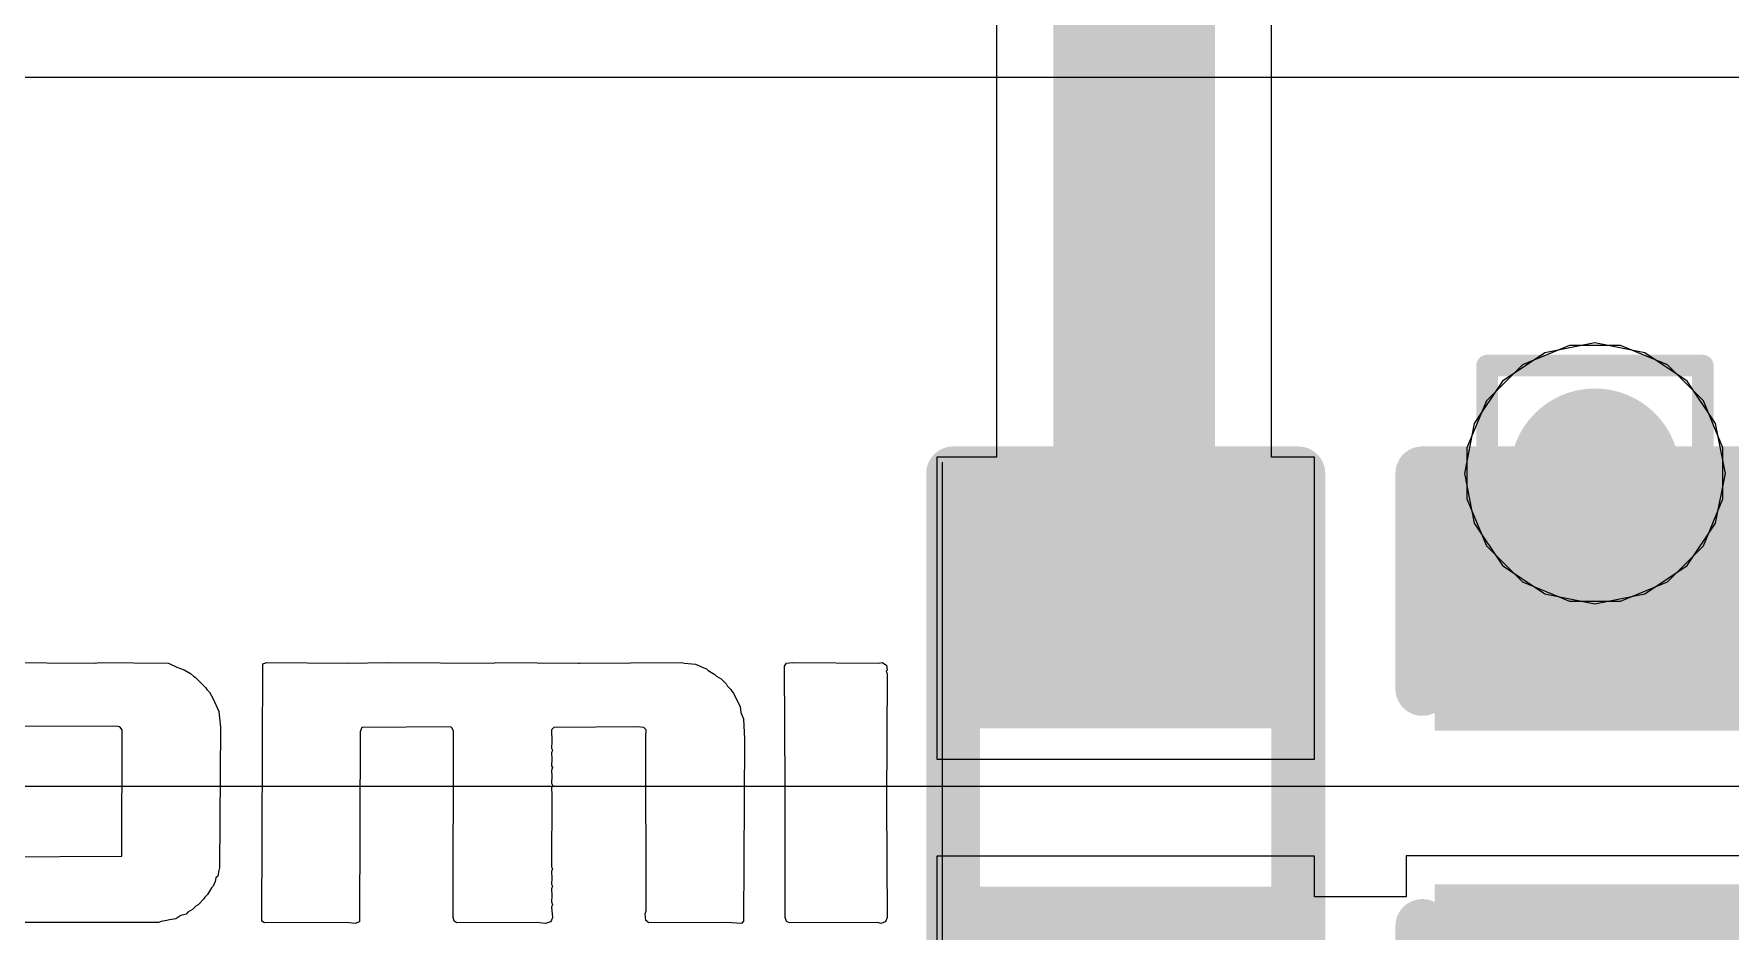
# Model space of a CAD drawing. Header units: inches. Extents: x -6 to 283, y -12 to 154.
# Drawn here: x 71.065 to 75.06, y -3.749 to -1.634 of the extents above; entities that cross this region are included whole.
import ezdxf

# ---------------------------------------------------------------- set-up
doc = ezdxf.new("R2010")
doc.units = ezdxf.units.IN
for name, color, linetype in [('Bottom Layer', 5, 'Continuous'), ('Bottom Overlay', 54, 'Continuous'), ('Bottom Paste', 16, 'Continuous'), ('Bottom Solder', 6, 'Continuous'), ('Drill Drawing', 1, 'Continuous'), ('GND-1', 16, 'Continuous'), ('GND-2', 90, 'Continuous'), ('GND-3', 216, 'Continuous'), ('GND-4', 54, 'Continuous'), ('PWR-1', 156, 'Continuous'), ('PWR-2', 130, 'Continuous'), ('Signal L1', 76, 'Continuous'), ('Signal L2', 6, 'Continuous'), ('Top Layer', 1, 'Continuous'), ('Top Overlay', 2, 'Continuous'), ('Via Holes', 16, 'Continuous')]:
    doc.layers.add(name, color=color, linetype=linetype)

# ---------------------------------------------------------------- blocks, each defined once
blk = doc.blocks.new('R___0402_B_104')
at = {"layer": 'Bottom Layer'}
for points in [[(-0.2413, 0.3175), (-0.2413, -0.3175), (-0.6985, -0.3175), (-0.6985, 0.3175)], [(0.6985, 0.3175), (0.6985, -0.3175), (0.2413, -0.3175), (0.2413, 0.3175)]]:
    blk.add_hatch(color=5, dxfattribs=at).paths.add_polyline_path(points)
at = {"layer": 'Bottom Paste'}
for points in [[(-0.2413, 0.3175), (-0.2413, -0.3175), (-0.6985, -0.3175), (-0.6985, 0.3175)], [(0.6985, 0.3175), (0.6985, -0.3175), (0.2413, -0.3175), (0.2413, 0.3175)]]:
    blk.add_hatch(color=16, dxfattribs=at).paths.add_polyline_path(points)
at = {"layer": 'Bottom Solder'}
for points in [[(-0.1863, 0.3725), (-0.1863, -0.3725), (-0.7535, -0.3725), (-0.7535, 0.3725)], [(0.7535, 0.3725), (0.7535, -0.3725), (0.1863, -0.3725), (0.1863, 0.3725)]]:
    blk.add_hatch(color=6, dxfattribs=at).paths.add_polyline_path(points)
at = {"layer": 'Bottom Overlay'}
for points in [[(-0.7874, 0.4064, 0.127, 0.127, 0), (-0.7874, -0.4064, 0.127, 0.127, 0)], [(-0.7874, 0.4064, 0.127, 0.127, 0), (0.7874, 0.4064, 0.127, 0.127, 0)], [(0.7874, 0.4064, 0.127, 0.127, 0), (0.7874, -0.4064, 0.127, 0.127, 0)], [(-0.8128, 0.4318, 0.00323, 0.00323, 0), (0.8128, 0.4318, 0.00323, 0.00323, 0)], [(-0.7874, -0.4064, 0.127, 0.127, 0), (0.7874, -0.4064, 0.127, 0.127, 0)]]:
    blk.add_lwpolyline(points, format="xyseb", dxfattribs=at)
for points in [[(-0.8191, 0.4064, 0.0635, 0.0635, 1), (-0.7556, 0.4064, 0.0635, 0.0635, 1)], [(-0.8191, 0.4064, 0.0635, 0.0635, 1), (-0.7556, 0.4064, 0.0635, 0.0635, 1)], [(0.7556, 0.4064, 0.0635, 0.0635, 1), (0.8191, 0.4064, 0.0635, 0.0635, 1)], [(0.7556, 0.4064, 0.0635, 0.0635, 1), (0.8191, 0.4064, 0.0635, 0.0635, 1)], [(-0.8136, 0.4318, 0.00161, 0.00161, 1), (-0.812, 0.4318, 0.00161, 0.00161, 1)], [(0.812, 0.4318, 0.00161, 0.00161, 1), (0.8136, 0.4318, 0.00161, 0.00161, 1)], [(-0.8191, -0.4064, 0.0635, 0.0635, 1), (-0.7556, -0.4064, 0.0635, 0.0635, 1)], [(-0.8191, -0.4064, 0.0635, 0.0635, 1), (-0.7556, -0.4064, 0.0635, 0.0635, 1)], [(0.7557, -0.4064, 0.0635, 0.0635, 1), (0.8192, -0.4064, 0.0635, 0.0635, 1)], [(0.7557, -0.4064, 0.0635, 0.0635, 1), (0.8192, -0.4064, 0.0635, 0.0635, 1)]]:
    blk.add_lwpolyline(points, format="xyseb", close=True, dxfattribs=at)
blk = doc.blocks.new('C___0402_B_288')
at = {"layer": 'Bottom Layer'}
for points in [[(-0.2413, 0.3175), (-0.2413, -0.3175), (-0.6985, -0.3175), (-0.6985, 0.3175)], [(0.6985, 0.3175), (0.6985, -0.3175), (0.2413, -0.3175), (0.2413, 0.3175)]]:
    blk.add_hatch(color=5, dxfattribs=at).paths.add_polyline_path(points)
at = {"layer": 'Bottom Paste'}
for points in [[(-0.2413, 0.3175), (-0.2413, -0.3175), (-0.6985, -0.3175), (-0.6985, 0.3175)], [(0.6985, 0.3175), (0.6985, -0.3175), (0.2413, -0.3175), (0.2413, 0.3175)]]:
    blk.add_hatch(color=16, dxfattribs=at).paths.add_polyline_path(points)
at = {"layer": 'Bottom Solder'}
for points in [[(-0.1813, 0.3775), (-0.1813, -0.3775), (-0.7585, -0.3775), (-0.7585, 0.3775)], [(0.7585, 0.3775), (0.7585, -0.3775), (0.1813, -0.3775), (0.1813, 0.3775)]]:
    blk.add_hatch(color=6, dxfattribs=at).paths.add_polyline_path(points)
at = {"layer": 'Bottom Overlay'}
for points in [[(-0.2794, 0.4064, 0.127, 0.127, 0), (-0.7874, 0.4064, 0.127, 0.127, 0)], [(-0.7874, -0.4064, 0.127, 0.127, 0), (-0.7874, 0.4064, 0.127, 0.127, 0)], [(0.7874, 0.4064, 0.127, 0.127, 0), (0.2794, 0.4064, 0.127, 0.127, 0)], [(0.7874, -0.4064, 0.127, 0.127, 0), (0.7874, 0.4064, 0.127, 0.127, 0)], [(-0.2794, -0.4064, 0.127, 0.127, 0), (-0.7874, -0.4064, 0.127, 0.127, 0)], [(0.2794, -0.4064, 0.127, 0.127, 0), (0.7874, -0.4064, 0.127, 0.127, 0)]]:
    blk.add_lwpolyline(points, format="xyseb", dxfattribs=at)
for points in [[(-0.8191, 0.4064, 0.0635, 0.0635, 1), (-0.7556, 0.4064, 0.0635, 0.0635, 1)], [(-0.8191, 0.4064, 0.0635, 0.0635, 1), (-0.7556, 0.4064, 0.0635, 0.0635, 1)], [(-0.3111, 0.4064, 0.0635, 0.0635, 1), (-0.2477, 0.4064, 0.0635, 0.0635, 1)], [(0.2477, 0.4064, 0.0635, 0.0635, 1), (0.3111, 0.4064, 0.0635, 0.0635, 1)], [(0.7556, 0.4064, 0.0635, 0.0635, 1), (0.8191, 0.4064, 0.0635, 0.0635, 1)], [(0.7556, 0.4064, 0.0635, 0.0635, 1), (0.8191, 0.4064, 0.0635, 0.0635, 1)], [(-0.8192, -0.4064, 0.0635, 0.0635, 1), (-0.7557, -0.4064, 0.0635, 0.0635, 1)], [(-0.8192, -0.4064, 0.0635, 0.0635, 1), (-0.7557, -0.4064, 0.0635, 0.0635, 1)], [(-0.3112, -0.4064, 0.0635, 0.0635, 1), (-0.2477, -0.4064, 0.0635, 0.0635, 1)], [(0.2477, -0.4064, 0.0635, 0.0635, 1), (0.3111, -0.4064, 0.0635, 0.0635, 1)], [(0.7556, -0.4064, 0.0635, 0.0635, 1), (0.8191, -0.4064, 0.0635, 0.0635, 1)], [(0.7556, -0.4064, 0.0635, 0.0635, 1), (0.8191, -0.4064, 0.0635, 0.0635, 1)]]:
    blk.add_lwpolyline(points, format="xyseb", close=True, dxfattribs=at)

msp = doc.modelspace()

# ---------------------------------------------------------------- hatches: boundary and pattern name
at = {"layer": 'Bottom Layer'}
h = msp.add_hatch(color=5, dxfattribs=at)
edge = h.paths.add_edge_path()
edge.add_arc((74.7417, -2.6701), 0.2, 0, 360)
at = {"layer": 'GND-1'}
h = msp.add_hatch(color=16, dxfattribs=at)
edge = h.paths.add_edge_path()
edge.add_arc((74.7417, -2.6701), 0.2, 0, 360)
at = {"layer": 'GND-2'}
h = msp.add_hatch(color=90, dxfattribs=at)
edge = h.paths.add_edge_path()
edge.add_arc((74.7417, -2.6701), 0.2, 0, 360)
at = {"layer": 'GND-3'}
h = msp.add_hatch(color=216, dxfattribs=at)
edge = h.paths.add_edge_path()
edge.add_arc((74.7417, -2.6701), 0.2, 0, 360)
at = {"layer": 'GND-4'}
h = msp.add_hatch(color=54, dxfattribs=at)
edge = h.paths.add_edge_path()
edge.add_arc((74.7417, -2.6701), 0.2, 0, 360)
at = {"layer": 'PWR-1'}
h = msp.add_hatch(color=156, dxfattribs=at)
edge = h.paths.add_edge_path()
edge.add_arc((74.7417, -2.6701), 0.2, 0, 360)
at = {"layer": 'PWR-2'}
h = msp.add_hatch(color=130, dxfattribs=at)
edge = h.paths.add_edge_path()
edge.add_arc((74.7417, -2.6701), 0.2, 0, 360)
at = {"layer": 'Signal L1'}
h = msp.add_hatch(color=76, dxfattribs=at)
edge = h.paths.add_edge_path()
edge.add_arc((74.7417, -2.6701), 0.2, 0, 360)
at = {"layer": 'Signal L2'}
h = msp.add_hatch(color=6, dxfattribs=at)
edge = h.paths.add_edge_path()
edge.add_arc((74.7417, -2.6701), 0.2, 0, 360)
at = {"layer": 'Top Layer'}
h = msp.add_hatch(color=1, dxfattribs=at)
edge = h.paths.add_edge_path()
edge.add_arc((74.7417, -2.6701), 0.2, 0, 360)
at = {"layer": 'Via Holes'}
h = msp.add_hatch(color=7, dxfattribs=at)
edge = h.paths.add_edge_path()
edge.add_arc((74.7417, -2.6701), 0.1, 0, 360)

# ---------------------------------------------------------------- linework, layer by layer
at = {"layer": 'Bottom Layer'}
for p, q in [((73.3326, -0.5073), (73.3326, -2.6321)), ((73.9801, -2.6321), (73.9801, -0.5073)), ((73.3326, -2.6321), (73.192, -2.6321)), ((73.192, -2.6321), (73.192, -3.3433)), ((74.081, -2.6321), (73.9801, -2.6321)), ((74.081, -3.3433), (74.081, -2.6321)), ((73.192, -3.3433), (74.081, -3.3433)), ((74.081, -3.5719), (73.192, -3.5719)), ((73.192, -3.5719), (73.192, -4.2831)), ((74.081, -3.6685), (74.081, -3.5719)), ((75.1862, -3.5718), (74.2972, -3.5718)), ((74.2972, -3.5718), (74.2972, -3.6685)), ((74.2972, -3.6685), (74.081, -3.6685))]:
    msp.add_line(p, q, dxfattribs=at)
for points in [[(73.6563, -2.9496, 0.381, 0.381, 0), (73.6563, 0.2239, 0.381, 0.381, 0)], [(74.7417, -2.9876, 0.254, 0.254, 0), (74.7417, -2.6701, 0.254, 0.254, 0)], [(73.6944, -2.9877, 0.381, 0.381, 0), (73.7325, -2.9496, 0.381, 0.381, 0)], [(73.6365, -2.9877, 0.381, 0.381, 0), (73.6944, -2.9877, 0.381, 0.381, 0)]]:
    msp.add_lwpolyline(points, format="xyseb", dxfattribs=at)
for points in [[(74.6782, -2.6701, 0.127, 0.127, 1), (74.8052, -2.6701, 0.127, 0.127, 1)], [(73.5611, -2.9496, 0.1905, 0.1905, 1), (73.7516, -2.9496, 0.1905, 0.1905, 1)], [(73.6373, -2.9496, 0.1905, 0.1905, 1), (73.8278, -2.9496, 0.1905, 0.1905, 1)], [(73.5412, -2.9877, 0.1905, 0.1905, 1), (73.7317, -2.9877, 0.1905, 0.1905, 1)], [(73.5992, -2.9877, 0.1905, 0.1905, 1), (73.7897, -2.9877, 0.1905, 0.1905, 1)], [(73.5992, -2.9877, 0.1905, 0.1905, 1), (73.7897, -2.9877, 0.1905, 0.1905, 1)], [(74.6782, -2.9876, 0.127, 0.127, 1), (74.8052, -2.9876, 0.127, 0.127, 1)]]:
    msp.add_lwpolyline(points, format="xyseb", close=True, dxfattribs=at)
at = {"layer": 'Drill Drawing'}
for points in [[(74.4877, -2.4161, 0.0508, 0.0508, 0), (74.9957, -2.4161, 0.0508, 0.0508, 0)], [(74.4877, -2.9241, 0.0508, 0.0508, 0), (74.4877, -2.4161, 0.0508, 0.0508, 0)], [(74.9957, -2.9241, 0.0508, 0.0508, 0), (74.9957, -2.4161, 0.0508, 0.0508, 0)], [(74.4877, -2.9241, 0.0508, 0.0508, 0), (74.9957, -2.9241, 0.0508, 0.0508, 0)]]:
    msp.add_lwpolyline(points, format="xyseb", dxfattribs=at)
for points in [[(74.475, -2.4161, 0.0254, 0.0254, 1), (74.5004, -2.4161, 0.0254, 0.0254, 1)], [(74.475, -2.4161, 0.0254, 0.0254, 1), (74.5004, -2.4161, 0.0254, 0.0254, 1)], [(74.983, -2.4161, 0.0254, 0.0254, 1), (75.0084, -2.4161, 0.0254, 0.0254, 1)], [(74.983, -2.4161, 0.0254, 0.0254, 1), (75.0084, -2.4161, 0.0254, 0.0254, 1)], [(74.475, -2.9241, 0.0254, 0.0254, 1), (74.5004, -2.9241, 0.0254, 0.0254, 1)], [(74.475, -2.9241, 0.0254, 0.0254, 1), (74.5004, -2.9241, 0.0254, 0.0254, 1)], [(74.983, -2.9241, 0.0254, 0.0254, 1), (75.0084, -2.9241, 0.0254, 0.0254, 1)], [(74.983, -2.9241, 0.0254, 0.0254, 1), (75.0084, -2.9241, 0.0254, 0.0254, 1)]]:
    msp.add_lwpolyline(points, format="xyseb", close=True, dxfattribs=at)
at = {"layer": 'PWR-1'}
for p, q in [((74.6241, -2.386), (74.5243, -2.4527)), ((74.7417, -2.3626), (74.6241, -2.386)), ((74.8594, -2.386), (74.7417, -2.3626)), ((74.9592, -2.4527), (74.8594, -2.386)), ((74.5243, -2.4527), (74.4576, -2.5525)), ((75.0258, -2.5525), (74.9592, -2.4527)), ((74.4576, -2.5525), (74.4342, -2.6701)), ((75.0493, -2.6701), (75.0258, -2.5525)), ((74.4342, -2.6701), (74.4576, -2.7878)), ((75.0258, -2.7878), (75.0493, -2.6701)), ((74.4576, -2.7878), (74.5243, -2.8876)), ((74.9592, -2.8876), (75.0258, -2.7878)), ((74.5243, -2.8876), (74.6241, -2.9542)), ((74.8594, -2.9542), (74.9592, -2.8876)), ((74.6241, -2.9542), (74.7417, -2.9777)), ((74.7417, -2.9777), (74.8594, -2.9542)), ((79.5226, -3.4078), (66.6196, -3.4078))]:
    msp.add_line(p, q, dxfattribs=at)
at = {"layer": 'PWR-2'}
for p, q in [((74.6818, -2.3685), (74.5709, -2.4145)), ((74.8017, -2.3685), (74.6818, -2.3685)), ((74.9126, -2.4145), (74.8017, -2.3685)), ((74.5709, -2.4145), (74.4861, -2.4993)), ((74.9974, -2.4993), (74.9126, -2.4145)), ((74.4861, -2.4993), (74.4401, -2.6102)), ((75.0433, -2.6102), (74.9974, -2.4993)), ((74.4401, -2.6102), (74.4401, -2.7301)), ((75.0433, -2.7301), (75.0433, -2.6102)), ((74.4401, -2.7301), (74.4861, -2.841)), ((74.9974, -2.841), (75.0433, -2.7301)), ((74.4861, -2.841), (74.5709, -2.9258)), ((74.9126, -2.9258), (74.9974, -2.841)), ((74.5709, -2.9258), (74.6818, -2.9717)), ((74.8017, -2.9717), (74.9126, -2.9258)), ((74.6818, -2.9717), (74.8017, -2.9717))]:
    msp.add_line(p, q, dxfattribs=at)
at = {"layer": 'Signal L1'}
msp.add_line((68.9529, -1.7367), (79.8628, -1.7367), dxfattribs=at)
at = {"layer": 'Top Overlay'}
for p, q in [((70.9058, -3.1156), (71.2111, -3.1178)), ((71.2111, -3.1178), (71.2176, -3.1156)), ((71.2176, -3.1156), (71.3822, -3.1178)), ((71.6042, -3.1189), (71.6139, -3.1156)), ((71.6139, -3.1156), (71.8045, -3.1178)), ((71.8045, -3.1178), (71.8976, -3.1156)), ((71.8976, -3.1156), (72.1466, -3.1178)), ((72.1466, -3.1178), (72.1531, -3.1156)), ((72.1531, -3.1156), (72.348, -3.1178)), ((72.3502, -3.1178), (72.5906, -3.1156)), ((72.5906, -3.1156), (72.5971, -3.1178)), ((72.8374, -3.1178), (72.8526, -3.1156)), ((72.8526, -3.1156), (73.0561, -3.1178)), ((73.0561, -3.1178), (73.0626, -3.1156)), ((73.0626, -3.1156), (73.0735, -3.1221)), ((71.3822, -3.1178), (71.4017, -3.1265)), ((71.4017, -3.1265), (71.419, -3.1329)), ((71.419, -3.1329), (71.4342, -3.1416)), ((71.4342, -3.1416), (71.4407, -3.1481)), ((71.4407, -3.1481), (71.445, -3.1503)), ((71.445, -3.1503), (71.4699, -3.1752)), ((71.602, -3.7252), (71.6042, -3.1189)), ((72.348, -3.1178), (72.3502, -3.1178)), ((72.5971, -3.1178), (72.623, -3.12)), ((72.623, -3.12), (72.6425, -3.1286)), ((72.6425, -3.1286), (72.649, -3.1308)), ((72.649, -3.1308), (72.6534, -3.1351)), ((72.6534, -3.1351), (72.6685, -3.1438)), ((72.6685, -3.1438), (72.6728, -3.1481)), ((72.6728, -3.1481), (72.6837, -3.1546)), ((72.6837, -3.1546), (72.6956, -3.1665)), ((72.8331, -3.1243), (72.8374, -3.1178)), ((72.8342, -3.4069), (72.8331, -3.1243)), ((73.0746, -3.134), (73.0724, -3.1362)), ((73.0724, -3.1362), (73.0746, -3.1427)), ((73.0735, -3.1221), (73.0746, -3.134)), ((73.0746, -3.1427), (73.0735, -3.4448)), ((71.4699, -3.1752), (71.4721, -3.1795)), ((71.4721, -3.1795), (71.4786, -3.186)), ((71.4786, -3.186), (71.4872, -3.2012)), ((72.6956, -3.1665), (72.6978, -3.1708)), ((72.6978, -3.1708), (72.7064, -3.1795)), ((72.7064, -3.1795), (72.7086, -3.1838)), ((72.7086, -3.1838), (72.7129, -3.1882)), ((72.7129, -3.1882), (72.7281, -3.2207)), ((71.4872, -3.2012), (71.5002, -3.2315)), ((71.5002, -3.2315), (71.5024, -3.2466)), ((72.7281, -3.2207), (72.7302, -3.2336)), ((72.7302, -3.2336), (72.7367, -3.2488)), ((71.2577, -3.2661), (70.9296, -3.2672)), ((71.2674, -3.2672), (71.2577, -3.2661)), ((71.2728, -3.2748), (71.2674, -3.2672)), ((71.2718, -3.5725), (71.2728, -3.2748)), ((71.5024, -3.2466), (71.5046, -3.2683)), ((71.5046, -3.2683), (71.5024, -3.5996)), ((71.837, -3.2694), (71.8337, -3.2791)), ((72.047, -3.2672), (71.837, -3.2694)), ((72.0503, -3.2705), (72.047, -3.2672)), ((72.0535, -3.278), (72.0503, -3.2705)), ((72.2896, -3.2694), (72.2841, -3.2748)), ((72.2841, -3.2748), (72.2852, -3.3019)), ((72.4866, -3.2672), (72.2896, -3.2694)), ((72.5018, -3.2694), (72.4866, -3.2672)), ((72.5072, -3.2748), (72.5018, -3.2694)), ((72.5061, -3.291), (72.5072, -3.2748)), ((72.7367, -3.2488), (72.7389, -3.2964)), ((71.8337, -3.2791), (71.8315, -3.7274)), ((72.0524, -3.7166), (72.0535, -3.278)), ((72.2852, -3.3019), (72.2841, -3.3181)), ((72.5072, -3.7014), (72.5061, -3.291)), ((72.7389, -3.2964), (72.7367, -3.7252)), ((72.2841, -3.3181), (72.2863, -3.3224)), ((72.2863, -3.3224), (72.2841, -3.3289)), ((72.2841, -3.3289), (72.2852, -3.343)), ((72.2852, -3.343), (72.2841, -3.3592)), ((72.2841, -3.3592), (72.2863, -3.3636)), ((72.2863, -3.3636), (72.2841, -3.3701)), ((72.2841, -3.3701), (72.2852, -3.3841)), ((72.2852, -3.3841), (72.2841, -3.4004)), ((72.2841, -3.4004), (72.2863, -3.4047)), ((72.2863, -3.4047), (72.2841, -3.4112)), ((72.2841, -3.4112), (72.2852, -3.4275)), ((72.2852, -3.4275), (72.2841, -3.5975)), ((72.8342, -3.4091), (72.8342, -3.4069)), ((72.8342, -3.7166), (72.8342, -3.4091)), ((73.0735, -3.4448), (73.0746, -3.7166)), ((70.8408, -3.5747), (71.2718, -3.5725)), ((71.4916, -3.6321), (71.4872, -3.6429)), ((71.4937, -3.6234), (71.4916, -3.6321)), ((71.4981, -3.6191), (71.4937, -3.6234)), ((71.5002, -3.6061), (71.4981, -3.6191)), ((71.5024, -3.5996), (71.5002, -3.6061)), ((72.2841, -3.5975), (72.2863, -3.6018)), ((72.2863, -3.6018), (72.2841, -3.6083)), ((72.2841, -3.6083), (72.2852, -3.6245)), ((72.2852, -3.6245), (72.2841, -3.6386)), ((71.4656, -3.6732), (71.4515, -3.6873)), ((71.4677, -3.6689), (71.4656, -3.6732)), ((71.4742, -3.6624), (71.4677, -3.6689)), ((71.4829, -3.6473), (71.4742, -3.6624)), ((71.4872, -3.6429), (71.4829, -3.6473)), ((72.2841, -3.6386), (72.2863, -3.6429)), ((72.2863, -3.6429), (72.2841, -3.6494)), ((72.2841, -3.6494), (72.2852, -3.6657)), ((72.2852, -3.6657), (72.2841, -3.6797)), ((71.4114, -3.7122), (71.3995, -3.7198)), ((71.4233, -3.709), (71.4114, -3.7122)), ((71.4277, -3.7046), (71.4233, -3.709)), ((71.4385, -3.6981), (71.4277, -3.7046)), ((71.4472, -3.6895), (71.4385, -3.6981)), ((71.4515, -3.6873), (71.4472, -3.6895)), ((72.2841, -3.6797), (72.2863, -3.6862)), ((72.2863, -3.6862), (72.2841, -3.6927)), ((72.2841, -3.6927), (72.2863, -3.7166)), ((72.505, -3.7079), (72.5072, -3.7014)), ((72.5061, -3.7241), (72.505, -3.7079)), ((71.3584, -3.7285), (70.6102, -3.7295)), ((71.3649, -3.7263), (71.3584, -3.7285)), ((71.3779, -3.7241), (71.3649, -3.7263)), ((71.3844, -3.722), (71.3779, -3.7241)), ((71.3995, -3.7198), (71.3844, -3.722)), ((71.6085, -3.7295), (71.602, -3.7252)), ((71.8001, -3.7285), (71.6085, -3.7295)), ((71.8218, -3.7306), (71.8001, -3.7285)), ((71.8315, -3.7274), (71.8218, -3.7306)), ((72.0546, -3.7252), (72.0524, -3.7166)), ((72.0611, -3.7295), (72.0546, -3.7252)), ((72.2484, -3.7285), (72.0611, -3.7295)), ((72.2701, -3.7306), (72.2484, -3.7285)), ((72.282, -3.7274), (72.2701, -3.7306)), ((72.2841, -3.7231), (72.282, -3.7274)), ((72.2863, -3.7166), (72.2841, -3.7231)), ((72.5137, -3.7295), (72.5061, -3.7241)), ((72.6967, -3.7285), (72.5137, -3.7295)), ((72.7313, -3.7306), (72.6967, -3.7285)), ((72.7367, -3.7252), (72.7313, -3.7306)), ((72.8374, -3.7263), (72.8342, -3.7166)), ((72.845, -3.7295), (72.8374, -3.7263)), ((73.0518, -3.7285), (72.845, -3.7295)), ((73.0605, -3.7306), (73.0518, -3.7285)), ((73.0702, -3.7274), (73.0605, -3.7306)), ((73.0724, -3.7231), (73.0702, -3.7274)), ((73.0746, -3.7166), (73.0724, -3.7231))]:
    msp.add_line(p, q, dxfattribs=at)

# ---------------------------------------------------------------- block references
for name, p, rotation in [('R___0402_B_104', (73.6365, -3.4576), 90), ('C___0402_B_288', (74.7417, -3.4575), 270)]:
    msp.add_blockref(name, p, dxfattribs=dict(rotation=rotation))

doc.saveas('drawing.dxf')
